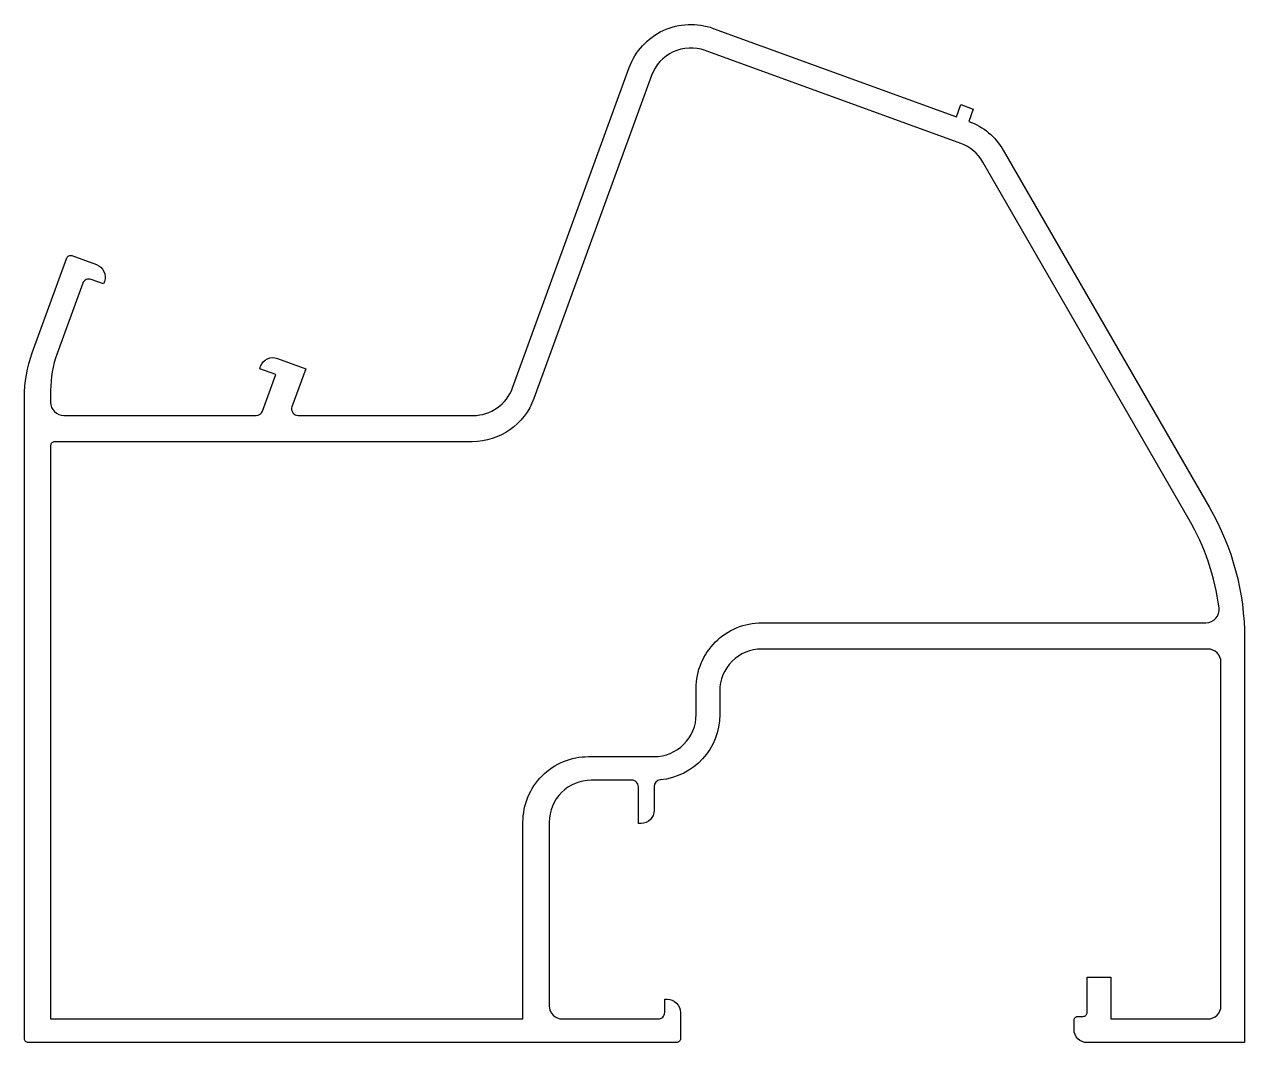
# Model space of a CAD drawing. Extents: x 917.1 to 1010.1, y -55.5 to 22.1.
import ezdxf

# ---------------------------------------------------------------- set-up
doc = ezdxf.new("R2010")
doc.units = 0
doc.header["$LTSCALE"] = 15
doc.layers.get('0').update_dxf_attribs({"linetype": 'CONTINUOUS'})

msp = doc.modelspace()

# ---------------------------------------------------------------- linework, layer by layer
for points in [[(973.25, -25.537, 0.414218), (970.05, -28.737), (970.05, -30.537, -0.387795), (965.505, -35.516, 0.387795), (965.05, -36.014), (965.05, -37.837, -0.414214), (964.05, -38.837), (963.85, -38.837), (963.85, -36.037, 0.414214), (963.35, -35.537), (960.25, -35.537, 0.414214), (957.05, -38.737), (957.05, -52.737, 0.414214), (958.05, -53.737), (965.35, -53.737, 0.414214), (965.85, -53.237), (965.85, -52.237), (966.05, -52.237, -0.414214), (967.05, -53.237), (967.05, -55.237, -0.414214), (966.75, -55.537), (917.35, -55.537, -0.414214), (917.05, -55.237), (917.05, -6.38, -0.087489), (917.653, -2.96), (920.283, 4.266, -0.414214), (920.668, 4.445), (922.547, 3.761, -0.414214), (923.145, 2.48), (923.077, 2.292), (922.137, 2.634, 0.414214), (921.496, 2.335), (919.545, -3.026, 0.087489), (919.05, -5.831), (919.05, -6.737, 0.414214), (920.05, -7.737), (934.72, -7.737, 0.315299), (935.19, -7.408), (936.206, -4.615), (934.984, -4.171), (935.053, -3.983, -0.414214), (936.334, -3.385), (938.496, -4.172), (937.443, -7.066, 0.520567), (937.912, -7.737), (951.257, -7.737, 0.315299), (954.264, -5.631), (963.149, 18.78, -0.414214), (969.558, 21.769), (988.093, 15.022), (988.435, 15.962), (989.375, 15.62), (989.033, 14.68, -0.176327), (991.653, 12.482), (1007.371, -14.742, -0.131652), (1010.05, -24.742), (1010.05, -55.537), (998.05, -55.537, -0.414214), (997.05, -54.537), (997.05, -53.837, -0.414214), (997.35, -53.537), (997.75, -53.537, 0.414214), (998.05, -53.237), (998.05, -50.537), (999.85, -50.537), (999.85, -53.737), (1007.25, -53.737, 0.414214), (1008.25, -52.737), (1008.25, -26.537, 0.414214), (1007.25, -25.537), (973.25, -25.537)], [(1008.1, -22.408, 0.099073), (1005.812, -15.642), (990.094, 11.582, 0.176327), (988.417, 12.989), (968.942, 20.077, 0.414214), (964.841, 18.165), (955.883, -6.447, -0.315299), (951.185, -9.737), (919.35, -9.737, 0.414214), (919.05, -10.037), (919.05, -53.737), (955.05, -53.737), (955.05, -38.737, -0.414214), (960.05, -33.737), (965.05, -33.737, 0.414214), (968.25, -30.537), (968.25, -28.537, -0.414214), (973.25, -23.537), (1007.108, -23.537, 0.452401), (1008.1, -22.408)]]:
    msp.add_lwpolyline(points, format="xyb")

doc.saveas('drawing.dxf')
